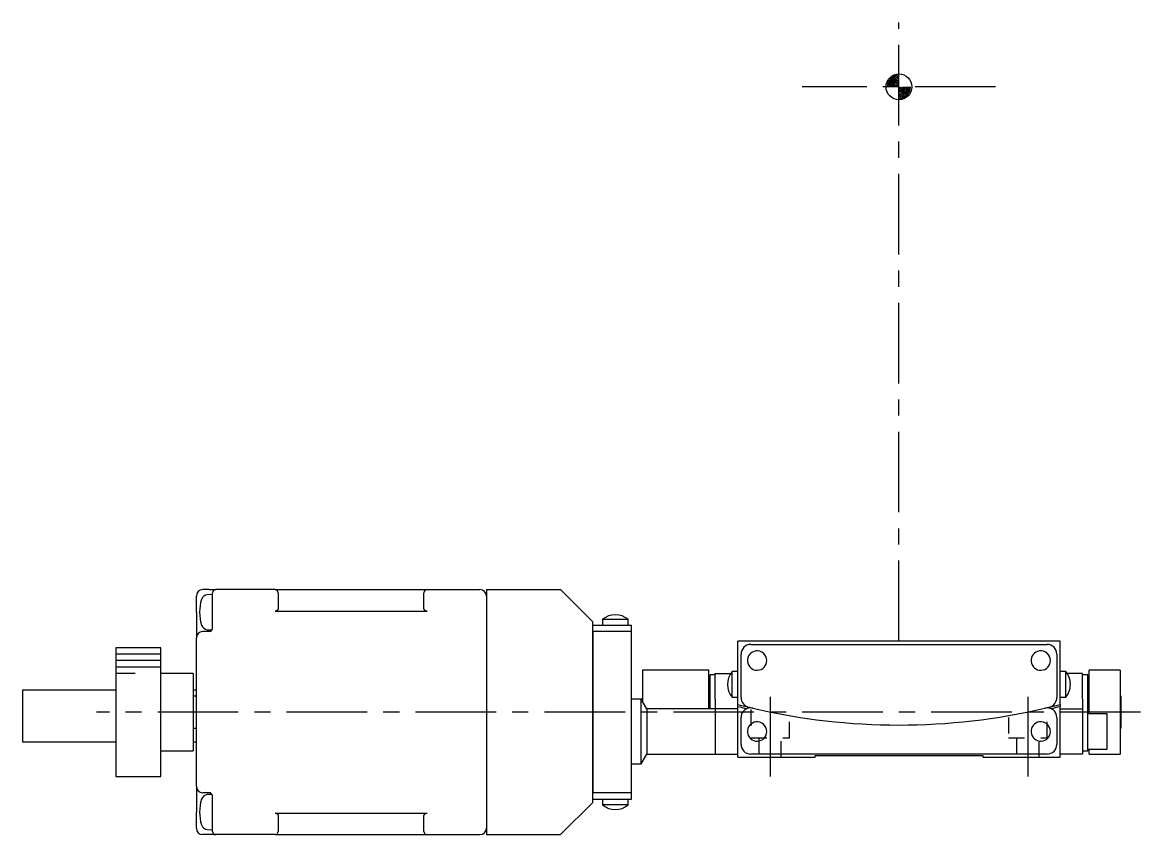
# Model space of a CAD drawing. Extents: x 56 to 579, y 28 to 342.
# Drawn here: x 114.8 to 288.2, y 78.5 to 204.5 of the extents above; entities that cross this region are included whole.
import ezdxf

# ---------------------------------------------------------------- set-up
doc = ezdxf.new("R2010")
doc.units = 0
doc.header["$LTSCALE"] = 10
doc.linetypes.add('CENTER', pattern=[2, 1.25, -0.25, 0.25, -0.25])
doc.linetypes.add('DOT', pattern=[0.5, 0.25, -0.25])
for name, color, linetype in [('1', 7, 'CONTINUOUS'), ('11', 7, 'CONTINUOUS'), ('15', 7, 'CONTINUOUS'), ('2', 7, 'CONTINUOUS')]:
    doc.layers.add(name, color=color, linetype=linetype)

msp = doc.modelspace()

# ---------------------------------------------------------------- linework, layer by layer
at = {"layer": '1', "color": 7, "linetype": 'CONTINUOUS'}
for p, q in [((143.749999, 116.5), (142.749999, 116.5)), ((143.749999, 116.5), (144.749999, 116.5)), ((153.949999, 116.5), (144.749999, 116.5)), ((153.949999, 116.5), (177.549999, 116.5)), ((177.549999, 116.5), (185.749999, 116.5)), ((186.749999, 116.5), (186.749999, 78.5)), ((186.749999, 116.5), (198.249999, 116.5)), ((203.249999, 111.5), (198.249999, 116.5)), ((141.749999, 113), (141.749999, 115.5)), ((144.249999, 115.75), (143.446276, 115.707879)), ((144.249999, 114.5), (144.249999, 116)), ((154.449999, 116), (154.449999, 114.5)), ((177.049999, 114.5), (177.049999, 116)), ((141.749999, 113), (141.749999, 109)), ((144.249999, 110.414214), (144.249999, 114.5)), ((153.974533, 113.148835), (153.949999, 113.148232)), ((153.949999, 113.148232), (177.549999, 113.148232)), ((153.999008, 113.15064), (153.974533, 113.148835)), ((154.023364, 113.153644), (153.999008, 113.15064)), ((154.047544, 113.15784), (154.023364, 113.153644)), ((154.071489, 113.163217), (154.047544, 113.15784)), ((154.095141, 113.169762), (154.071489, 113.163217)), ((154.118444, 113.17746), (154.095141, 113.169762)), ((154.141341, 113.186293), (154.118444, 113.17746)), ((154.163777, 113.196238), (154.141341, 113.186293)), ((154.185697, 113.207272), (154.163777, 113.196238)), ((154.20705, 113.219368), (154.185697, 113.207272)), ((154.227784, 113.232497), (154.20705, 113.219368)), ((154.247849, 113.246629), (154.227784, 113.232497)), ((154.267196, 113.261727), (154.247849, 113.246629)), ((154.285778, 113.277757), (154.267196, 113.261727)), ((154.303552, 113.294679), (154.285778, 113.277757)), ((154.320475, 113.312453), (154.303552, 113.294679)), ((154.336504, 113.331036), (154.320475, 113.312453)), ((154.351603, 113.350383), (154.336504, 113.331036)), ((154.365734, 113.370447), (154.351603, 113.350383)), ((154.378863, 113.391181), (154.365734, 113.370447)), ((154.39096, 113.412534), (154.378863, 113.391181)), ((154.401994, 113.434455), (154.39096, 113.412534)), ((154.411939, 113.456891), (154.401994, 113.434455)), ((154.420771, 113.479787), (154.411939, 113.456891)), ((154.428469, 113.50309), (154.420771, 113.479787)), ((154.435015, 113.526742), (154.428469, 113.50309)), ((154.440392, 113.550687), (154.435015, 113.526742)), ((154.444587, 113.574867), (154.440392, 113.550687)), ((154.447591, 113.599224), (154.444587, 113.574867)), ((154.449397, 113.623698), (154.447591, 113.599224)), ((154.449999, 113.648232), (154.449397, 113.623698)), ((154.449999, 114.5), (154.449999, 113.648232)), ((177.049999, 113.648232), (177.049999, 114.5)), ((177.050601, 113.623698), (177.049999, 113.648232)), ((177.052407, 113.599224), (177.050601, 113.623698)), ((177.055411, 113.574867), (177.052407, 113.599224)), ((177.059606, 113.550687), (177.055411, 113.574867)), ((177.064983, 113.526742), (177.059606, 113.550687)), ((177.071529, 113.50309), (177.064983, 113.526742)), ((177.079227, 113.479787), (177.071529, 113.50309)), ((177.088059, 113.456891), (177.079227, 113.479787)), ((177.098004, 113.434455), (177.088059, 113.456891)), ((177.109038, 113.412534), (177.098004, 113.434455)), ((177.121135, 113.391181), (177.109038, 113.412534)), ((177.134264, 113.370447), (177.121135, 113.391181)), ((177.148395, 113.350383), (177.134264, 113.370447)), ((177.163494, 113.331036), (177.148395, 113.350383)), ((177.179523, 113.312453), (177.163494, 113.331036)), ((177.196446, 113.294679), (177.179523, 113.312453)), ((177.21422, 113.277757), (177.196446, 113.294679)), ((177.232802, 113.261727), (177.21422, 113.277757)), ((177.252149, 113.246629), (177.232802, 113.261727)), ((177.272214, 113.232497), (177.252149, 113.246629)), ((177.292948, 113.219368), (177.272214, 113.232497)), ((177.314301, 113.207272), (177.292948, 113.219368)), ((177.336221, 113.196238), (177.314301, 113.207272)), ((177.358657, 113.186293), (177.336221, 113.196238)), ((177.381554, 113.17746), (177.358657, 113.186293)), ((177.404857, 113.169762), (177.381554, 113.17746)), ((177.428509, 113.163217), (177.404857, 113.169762)), ((177.452454, 113.15784), (177.428509, 113.163217)), ((177.476634, 113.153644), (177.452454, 113.15784)), ((177.50099, 113.15064), (177.476634, 113.153644)), ((177.525465, 113.148835), (177.50099, 113.15064)), ((177.549999, 113.148232), (177.525465, 113.148835)), ((203.249999, 110), (203.249999, 111.5)), ((204.749999, 111.897999), (208.749999, 111.897999)), ((204.749999, 111.897999), (204.749999, 111)), ((208.749999, 111), (208.749999, 111.897999)), ((143.749999, 110), (142.749999, 110)), ((143.446276, 110.292121), (144.184962, 110.253408)), ((203.249999, 111), (209.249999, 111)), ((203.249999, 110), (203.249999, 85)), ((209.249999, 110), (203.249999, 110)), ((203.249999, 85), (203.249999, 110)), ((209.249999, 110), (209.249999, 111)), ((209.249999, 85), (209.249999, 110)), ((141.749999, 86), (141.749999, 109)), ((225.749999, 98.70856), (225.749999, 108.5)), ((275.749999, 108.5), (225.749999, 108.5)), ((227.749999, 108), (273.749999, 108)), ((275.749999, 98.70856), (275.749999, 108.5)), ((129.249999, 107.5), (129.249999, 87.5)), ((136.249999, 107.5), (129.249999, 107.5)), ((136.249999, 87.5), (136.249999, 107.5)), ((226.249999, 99.751649), (226.249999, 106.5)), ((275.249999, 106.5), (275.249999, 99.751649)), ((141.249999, 103.5), (136.249999, 103.5)), ((141.249999, 103.5), (141.249999, 91.5)), ((210.949999, 104), (210.949999, 99.15359)), ((210.949999, 104), (210.949999, 99.5)), ((216.449999, 104), (210.949999, 104)), ((221.249999, 104), (216.449999, 104)), ((221.249999, 98), (221.249999, 104)), ((222.249999, 103.3), (221.449999, 103.3)), ((221.449999, 98), (221.449999, 103.3)), ((222.249999, 99.5), (222.249999, 103.5)), ((222.249999, 103.5), (224.638911, 103.5)), ((224.852, 99.8), (224.852, 103.8)), ((225.749999, 103.8), (224.852, 103.8)), ((225.749999, 103.8), (224.852, 103.8)), ((276.647998, 103.8), (275.749999, 103.8)), ((276.647998, 103.8), (275.749999, 103.8)), ((276.647998, 99.8), (276.647998, 103.8)), ((279.249999, 103.5), (276.861087, 103.5)), ((279.249999, 99.5), (279.249999, 103.5)), ((280.049999, 103.3), (279.249999, 103.3)), ((280.049999, 97.5), (280.049999, 103.3)), ((280.249999, 97.25), (280.249999, 104)), ((285.049999, 104), (280.249999, 104)), ((285.049999, 104), (285.049999, 91)), ((114.750001, 100.9), (114.750001, 92.9)), ((129.249999, 100.9), (114.750001, 100.9)), ((141.749999, 100.9), (141.249999, 100.9)), ((221.449999, 101), (221.249999, 101)), ((280.249999, 101), (280.049999, 101)), ((141.749999, 100), (141.249999, 100)), ((210.749999, 99.5), (209.249999, 99.5)), ((210.749999, 99.5), (210.249999, 99.5)), ((210.749999, 89.5), (210.749999, 99.5)), ((210.949999, 99.5), (210.749999, 99.5)), ((211.616024, 98), (210.749999, 99.5)), ((210.949999, 99.5), (210.949999, 99.15359)), ((210.949999, 99.5), (210.949999, 99.15359)), ((222.249999, 99.5), (222.249999, 98)), ((224.852, 99.8), (225.749999, 99.8)), ((224.852, 99.8), (225.749999, 99.8)), ((275.749999, 99.8), (276.647998, 99.8)), ((275.749999, 99.8), (276.647998, 99.8)), ((279.249999, 99.5), (279.249999, 98)), ((285.249999, 100), (285.049999, 100)), ((285.249999, 99.756463), (285.249999, 100)), ((285.249999, 99.5999), (285.249999, 100)), ((285.249999, 97.761321), (285.249999, 99.5999)), ((211.616024, 98), (211.616024, 91)), ((222.249999, 98), (211.616024, 98)), ((222.249999, 98), (222.249999, 94.5)), ((225.749999, 98), (222.249999, 98)), ((225.749999, 98.398543), (225.749999, 98.70856)), ((225.749999, 90.5), (225.749999, 98.398543)), ((275.749999, 98.70856), (275.749999, 98.398543)), ((275.749999, 90.5), (275.749999, 98.398543)), ((275.749999, 98), (279.249999, 98)), ((279.249999, 98), (279.249999, 91)), ((280.049999, 97.5), (279.249999, 97.5)), ((280.049999, 91.5), (280.049999, 97.5)), ((283.049999, 97.25), (280.049999, 97.25)), ((283.049999, 94.5), (283.049999, 97.25)), ((283.049999, 91.75), (283.049999, 97.25)), ((285.249999, 97.595031), (285.249999, 97.761321)), ((285.249999, 97.404969), (285.249999, 97.595031)), ((285.249999, 95.4001), (285.249999, 97.404969)), ((226.249999, 92.5), (226.249999, 96.667235)), ((275.249999, 96.667235), (275.249999, 92.5)), ((141.249999, 95), (141.749999, 95)), ((222.249999, 94.5), (222.249999, 91)), ((283.049999, 91.75), (283.049999, 94.5)), ((285.049999, 95), (285.249999, 95)), ((285.249999, 95), (285.249999, 95.4001)), ((285.249999, 95), (285.249999, 95.25)), ((114.750001, 92.9), (129.249999, 92.9)), ((141.249999, 92.9), (141.749999, 92.9)), ((136.249999, 91.5), (141.249999, 91.5)), ((210.749999, 89.5), (211.616024, 91)), ((211.616024, 91), (222.249999, 91)), ((222.249999, 91), (225.749999, 91)), ((225.749999, 90.5), (237.749999, 90.5)), ((273.749999, 91), (227.749999, 91)), ((237.749999, 90.8), (263.749999, 90.8)), ((237.749999, 90.5), (237.749999, 90.8)), ((263.749999, 90.8), (263.749999, 90.5)), ((263.749999, 90.5), (275.749999, 90.5)), ((279.249999, 91), (275.749999, 91)), ((279.249999, 91.5), (280.049999, 91.5)), ((280.049999, 91.75), (283.049999, 91.75)), ((280.249999, 91), (280.249999, 91.75)), ((280.249999, 91), (285.049999, 91)), ((209.249999, 89.5), (210.749999, 89.5)), ((129.249999, 87.5), (136.249999, 87.5)), ((141.749999, 86), (141.749999, 82)), ((143.749999, 85), (142.749999, 85)), ((144.184962, 84.746592), (143.446276, 84.707879)), ((144.249999, 80.5), (144.249999, 84.585786)), ((198.249999, 78.5), (203.249999, 83.5)), ((209.249999, 85), (203.249999, 85)), ((203.249999, 83.5), (203.249999, 85)), ((203.249999, 84), (209.249999, 84)), ((204.749999, 84), (204.749999, 83.102001)), ((208.749999, 83.102001), (208.749999, 84)), ((209.249999, 84), (209.249999, 85)), ((141.749999, 79.5), (141.749999, 82)), ((153.949999, 81.851768), (177.549999, 81.851768)), ((153.949999, 81.851768), (153.974533, 81.851165)), ((153.974533, 81.851165), (153.999008, 81.84936)), ((153.999008, 81.84936), (154.023364, 81.846356)), ((154.023364, 81.846356), (154.047544, 81.84216)), ((154.047544, 81.84216), (154.071489, 81.836783)), ((154.071489, 81.836783), (154.095141, 81.830238)), ((154.095141, 81.830238), (154.118444, 81.82254)), ((154.118444, 81.82254), (154.141341, 81.813707)), ((154.141341, 81.813707), (154.163777, 81.803762)), ((154.163777, 81.803762), (154.185697, 81.792728)), ((154.185697, 81.792728), (154.20705, 81.780632)), ((154.20705, 81.780632), (154.227784, 81.767503)), ((154.227784, 81.767503), (154.247849, 81.753371)), ((154.247849, 81.753371), (154.267196, 81.738273)), ((154.267196, 81.738273), (154.285778, 81.722243)), ((154.285778, 81.722243), (154.303552, 81.705321)), ((154.303552, 81.705321), (154.320475, 81.687547)), ((154.320475, 81.687547), (154.336504, 81.668964)), ((154.336504, 81.668964), (154.351603, 81.649617)), ((154.351603, 81.649617), (154.365734, 81.629553)), ((154.365734, 81.629553), (154.378863, 81.608819)), ((154.378863, 81.608819), (154.39096, 81.587466)), ((154.39096, 81.587466), (154.401994, 81.565545)), ((154.401994, 81.565545), (154.411939, 81.543109)), ((177.088059, 81.543109), (177.098004, 81.565545)), ((177.098004, 81.565545), (177.109038, 81.587466)), ((177.109038, 81.587466), (177.121135, 81.608819)), ((177.121135, 81.608819), (177.134264, 81.629553)), ((177.134264, 81.629553), (177.148395, 81.649617)), ((177.148395, 81.649617), (177.163494, 81.668964)), ((177.163494, 81.668964), (177.179523, 81.687547)), ((177.179523, 81.687547), (177.196446, 81.705321)), ((177.196446, 81.705321), (177.21422, 81.722243)), ((177.21422, 81.722243), (177.232802, 81.738273)), ((177.232802, 81.738273), (177.252149, 81.753371)), ((177.252149, 81.753371), (177.272214, 81.767503)), ((177.272214, 81.767503), (177.292948, 81.780632)), ((177.292948, 81.780632), (177.314301, 81.792728)), ((177.314301, 81.792728), (177.336221, 81.803762)), ((177.336221, 81.803762), (177.358657, 81.813707)), ((177.358657, 81.813707), (177.381554, 81.82254)), ((177.381554, 81.82254), (177.404857, 81.830238)), ((177.404857, 81.830238), (177.428509, 81.836783)), ((177.428509, 81.836783), (177.452454, 81.84216)), ((177.452454, 81.84216), (177.476634, 81.846356)), ((177.476634, 81.846356), (177.50099, 81.84936)), ((177.50099, 81.84936), (177.525465, 81.851165)), ((177.525465, 81.851165), (177.549999, 81.851768)), ((208.749999, 83.102001), (204.749999, 83.102001)), ((144.249999, 79), (144.249999, 80.5)), ((154.411939, 81.543109), (154.420771, 81.520213)), ((154.420771, 81.520213), (154.428469, 81.49691)), ((154.428469, 81.49691), (154.435015, 81.473258)), ((154.435015, 81.473258), (154.440392, 81.449313)), ((154.440392, 81.449313), (154.444587, 81.425133)), ((154.444587, 81.425133), (154.447591, 81.400776)), ((154.447591, 81.400776), (154.449397, 81.376302)), ((154.449397, 81.376302), (154.449999, 81.351768)), ((154.449999, 81.351768), (154.449999, 80.5)), ((154.449999, 80.5), (154.449999, 79)), ((177.049999, 81.351768), (177.050601, 81.376302)), ((177.049999, 80.5), (177.049999, 81.351768)), ((177.049999, 79), (177.049999, 80.5)), ((177.050601, 81.376302), (177.052407, 81.400776)), ((177.052407, 81.400776), (177.055411, 81.425133)), ((177.055411, 81.425133), (177.059606, 81.449313)), ((177.059606, 81.449313), (177.064983, 81.473258)), ((177.064983, 81.473258), (177.071529, 81.49691)), ((177.071529, 81.49691), (177.079227, 81.520213)), ((177.079227, 81.520213), (177.088059, 81.543109)), ((143.749999, 78.5), (142.749999, 78.5)), ((143.446276, 79.292121), (144.249999, 79.25)), ((144.749999, 78.5), (143.749999, 78.5)), ((153.949999, 78.5), (144.749999, 78.5)), ((153.949999, 78.5), (177.549999, 78.5)), ((177.549999, 78.5), (185.749999, 78.5)), ((186.749999, 78.5), (198.249999, 78.5))]:
    msp.add_line(p, q, dxfattribs=at)
at = {"layer": '1', "color": 4, "linetype": 'DOT'}
for p, q in [((227.749999, 97.900213), (227.749999, 93.5)), ((273.749999, 93.5), (273.749999, 97.900362)), ((233.749999, 93.5), (233.749999, 96.666008)), ((267.749999, 96.666118), (267.749999, 93.5)), ((227.749999, 93.5), (233.749999, 93.5)), ((228.999999, 93.5), (228.999999, 90.5)), ((232.499999, 90.5), (232.499999, 93.5)), ((267.749999, 93.5), (273.749999, 93.5)), ((268.999999, 93.5), (268.999999, 90.5)), ((272.499999, 90.5), (272.499999, 93.5))]:
    msp.add_line(p, q, dxfattribs=at)
at = {"layer": '1', "color": 7, "linetype": 'CONTINUOUS'}
for centre, radius, start, end in [((142.749999, 115.5), 1, 90, 180), ((144.749999, 116), 0.5, 90, 180), ((153.949999, 116), 0.5, 0, 90), ((177.549999, 116), 0.5, 90, 180), ((185.749999, 115.5), 1, 0, 90), ((149.249999, 113), 7, 163.448632, 196.551368), ((143.498611, 114.709249), 1, 92.999972, 163.448664), ((206.749999, 109.4), 3.2, 51.317813, 128.682187), ((142.749999, 109), 1, 90, 180), ((143.498611, 111.290751), 1, 196.551336, 267.000028), ((143.749999, 110.5), 0.5, 270, 0), ((227.749999, 106.5), 1.5, 90, 180), ((273.749999, 106.5), 1.5, 0, 90), ((228.749999, 105.5), 1.5, 97.197951, 0), ((228.749999, 105.5), 1.5, 0, 97.197951), ((272.749999, 105.5), 1.5, 97.197951, 0), ((272.749999, 105.5), 1.5, 0, 97.197951), ((227.349999, 101.8), 3.2, 141.317813, 218.682187), ((274.149999, 101.8), 3.2, 0, 38.682187), ((274.149999, 101.8), 3.2, 321.317813, 0), ((227.749999, 99.751649), 1.5, 180, 256.355471), ((273.749999, 99.751649), 1.5, 283.644529, 0), ((250.749999, 194.5), 99, 255.373006, 256.355471), ((250.749999, 194.5), 99.3, 255.418177, 256.254098), ((227.749999, 96.667235), 1.5, 76.770287, 180), ((250.749999, 194.5), 99, 256.355471, 256.770287), ((250.749999, 194.5), 99, 256.770287, 283.229713), ((250.749999, 194.5), 99, 256.770287, 283.229713), ((273.749999, 96.667235), 1.5, 0, 103.229713), ((250.749999, 194.5), 99, 283.229713, 283.644529), ((250.749999, 194.5), 99, 283.644529, 284.626994), ((250.749999, 194.5), 99.3, 283.745902, 284.581823), ((228.749999, 94.5), 1.5, 97.197951, 0), ((228.749999, 94.5), 1.5, 0, 97.197951), ((272.749999, 94.5), 1.5, 97.197951, 0), ((272.749999, 94.5), 1.5, 0, 97.197951), ((227.749999, 92.5), 1.5, 180, 270), ((273.749999, 92.5), 1.5, 270, 0), ((142.749999, 86), 1, 180, 270), ((149.249999, 82), 7, 163.448632, 196.551368), ((143.498611, 83.709249), 1, 92.999972, 163.448664), ((143.749999, 84.5), 0.5, 0, 90), ((206.749999, 85.6), 3.2, 231.317813, 308.682187), ((143.498611, 80.290751), 1, 196.551336, 267.000028), ((142.749999, 79.5), 1, 180, 270), ((144.749999, 79), 0.5, 180, 270), ((153.949999, 79), 0.5, 270, 0), ((177.549999, 79), 0.5, 180, 270), ((185.749999, 79.5), 1, 270, 0)]:
    msp.add_arc(centre, radius, start, end, dxfattribs=at)
at = {"layer": '11', "color": 4, "linetype": 'CENTER'}
for p, q in [((250.749999, 108.5), (250.749999, 204.5)), ((265.749999, 194.5), (235.749999, 194.5)), ((230.749999, 99.900213), (230.749999, 87.5)), ((270.749999, 99.900362), (270.749999, 87.5)), ((288.249999, 97.5), (126.249999, 97.5))]:
    msp.add_line(p, q, dxfattribs=at)
at = {"layer": '15', "color": 7, "linetype": 'CONTINUOUS'}
msp.add_circle((250.749999, 194.5), 2, dxfattribs=at)
for centre, radius, start, end in [((250.749999, 194.5), 1.8, 90, 180), ((250.749999, 194.5), 1.6, 90, 180), ((250.749999, 194.5), 1.4, 90, 179.999955), ((250.749999, 194.5), 1.2, 90, 179.99997), ((250.749999, 194.5), 1, 90, 179.999964), ((250.749997, 194.500002), 0.799999, 89.999799, 180.000086), ((250.749999, 194.5), 0.6, 89.99994, 180), ((250.749999, 194.5), 0.4, 90, 180), ((250.749999, 194.5), 0.2, 90, 180), ((250.749999, 194.5), 0.6, 269.99994, 0), ((250.749999, 194.5), 1.8, 270, 0), ((250.749999, 194.5), 1.6, 270, 0), ((250.749999, 194.5), 0.4, 270, 0), ((250.749999, 194.5), 0.2, 270, 0), ((250.749999, 194.5), 1.2, 270, 359.99997), ((250.749999, 194.5), 1.4, 270, 359.999955), ((250.749999, 194.5), 1, 270, 359.999964), ((250.749997, 194.500002), 0.799999, 270.000201, 359.999914)]:
    msp.add_arc(centre, radius, start, end, dxfattribs=at)
at = {"layer": '2', "color": 4, "linetype": 'CONTINUOUS'}
for p, q in [((136.249999, 106.5), (129.249999, 106.5)), ((136.249999, 105.5), (129.249999, 105.5)), ((136.249999, 104.5), (129.249999, 104.5)), ((132.249999, 103.5), (129.249999, 103.5))]:
    msp.add_line(p, q, dxfattribs=at)

doc.saveas('drawing.dxf')
